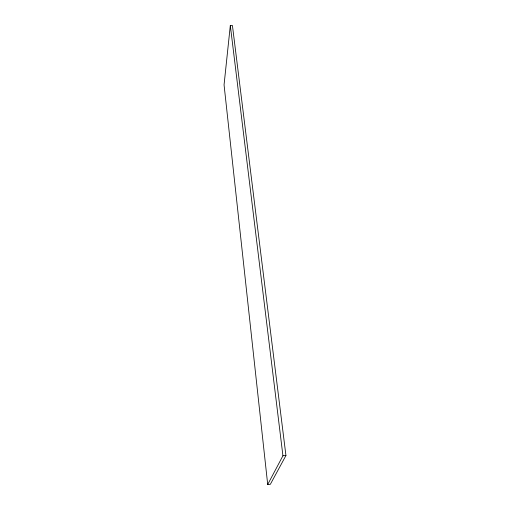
<?xml version="1.0" encoding="UTF-8"?>
<svg xmlns="http://www.w3.org/2000/svg" width="510" height="510" viewBox="0 0 510 510"><rect width="100%" height="100%" fill="white"/><g stroke="black" fill="none" stroke-linecap="round" stroke-linejoin="round"><path stroke-width="0.76" d="M230.316 25.5L224.056 84.851L267.705 484.5L270.351 484.29L285.944 455.551L232.426 25.519L230.316 25.5L282.929 455.774L267.705 484.5M282.929 455.774L285.944 455.551"/></g></svg>
